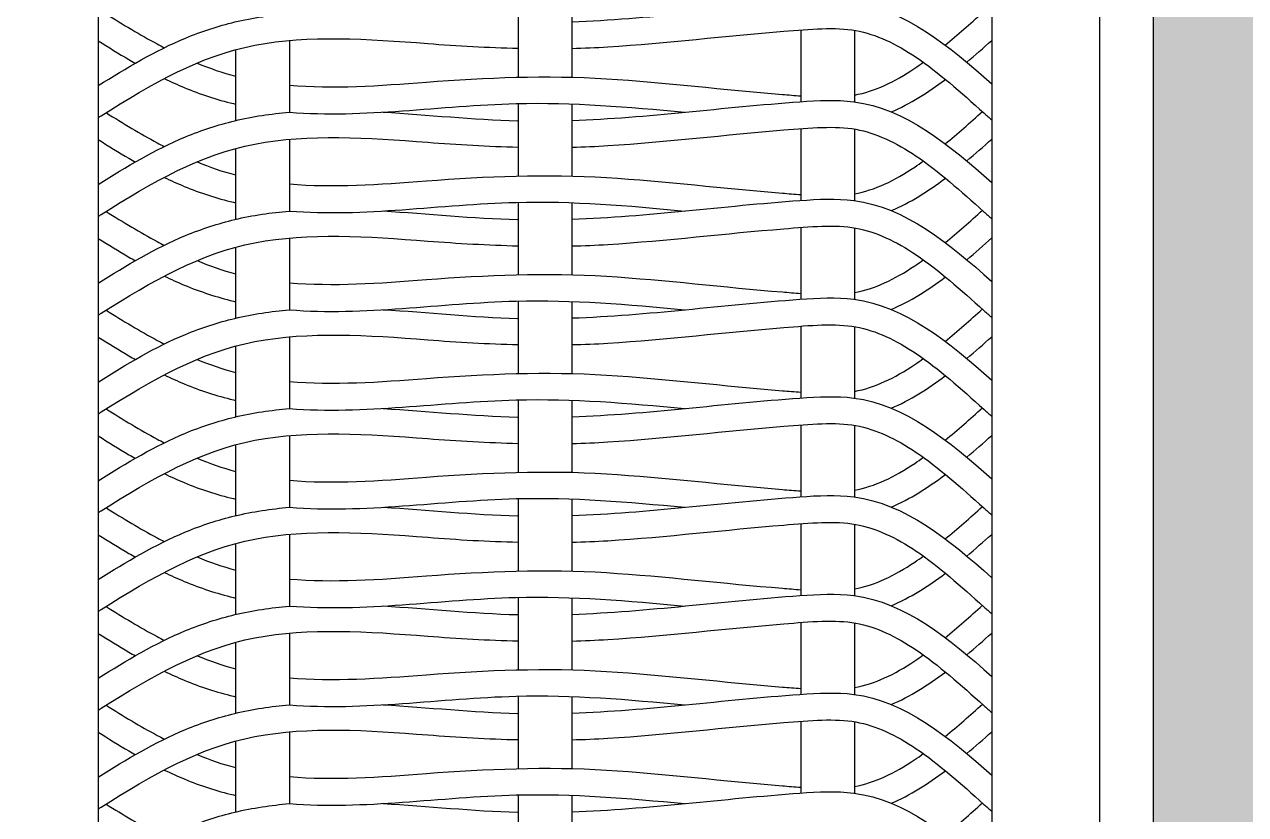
# Model space of a CAD drawing. Header units: millimetres. Extents: x 3409 to 3822, y 896 to 1108.
# Drawn here: x 3715.215 to 3716.35, y 1038.207 to 1038.941 of the extents above; entities that cross this region are included whole.
import ezdxf

# ---------------------------------------------------------------- set-up
doc = ezdxf.new("R2010")
doc.units = ezdxf.units.MM
doc.layers.add('a-epipla', color=8, linetype='Continuous')
doc.layers.add('toixoi_provolh', color=150, linetype='Continuous')

msp = doc.modelspace()

# ---------------------------------------------------------------- hatches: boundary and pattern name
at = {"layer": 'toixoi_provolh', "true_color": 0xa7a8aa}
h = msp.add_hatch(color=253, dxfattribs=at)
h.dxf.hatch_style = 1
h.paths.add_polyline_path([(3716.2639, 1040.6405), (3713.2639, 1040.6405), (3713.2639, 1040.2405), (3716.2639, 1040.2405)])
h.paths.add_polyline_path([(3713.2639, 1040.6405), (3712.8639, 1040.6405), (3712.8639, 1037.6405), (3713.2639, 1037.6405)])
h.paths.add_polyline_path([(3719.6639, 1040.6405), (3716.6639, 1040.6405), (3716.6639, 1040.2405), (3719.6639, 1040.2405)])
h.paths.add_polyline_path([(3716.6639, 1040.6405), (3716.2639, 1040.6405), (3716.2639, 1040.2405), (3716.2639, 1037.6405), (3716.6639, 1037.6405)])
h.paths.add_polyline_path([(3723.0639, 1040.6405), (3720.0639, 1040.6405), (3720.0639, 1040.2405), (3723.0639, 1040.2405)])
h.paths.add_polyline_path([(3720.0639, 1040.6405), (3719.6639, 1040.6405), (3719.6639, 1040.2405), (3719.6639, 1037.6405), (3720.0639, 1037.6405)])
h.paths.add_polyline_path([(3723.4639, 1040.6405), (3723.0639, 1040.6405), (3723.0639, 1040.2405), (3723.0639, 1037.6405), (3723.4639, 1037.6405)])

# ---------------------------------------------------------------- linework, layer by layer
at = {"layer": 'a-epipla'}
for p, q in [((3716.2139, 1040.1905), (3716.2139, 1037.6905)), ((3715.2839, 1040.0905), (3715.2839, 1037.6405)), ((3716.1139, 1040.0905), (3716.1139, 1037.6405)), ((3715.6739, 1038.9588), (3715.6739, 1038.8915)), ((3715.7239, 1038.9584), (3715.7239, 1038.8915)), ((3715.4614, 1038.9256), (3715.4614, 1038.859)), ((3715.9364, 1038.9355), (3715.9364, 1038.8688)), ((3715.9864, 1038.9351), (3715.9864, 1038.8687)), ((3715.4114, 1038.9171), (3715.4114, 1038.8512)), ((3715.6739, 1038.8671), (3715.6739, 1038.7997)), ((3715.7239, 1038.8667), (3715.7239, 1038.7997)), ((3715.9364, 1038.8438), (3715.9364, 1038.777)), ((3715.9864, 1038.8434), (3715.9864, 1038.7769)), ((3715.4114, 1038.8253), (3715.4114, 1038.7595)), ((3715.4614, 1038.8339), (3715.4614, 1038.7672)), ((3715.6739, 1038.7753), (3715.6739, 1038.708)), ((3715.7239, 1038.7749), (3715.7239, 1038.708)), ((3715.9364, 1038.752), (3715.9364, 1038.6853)), ((3715.9864, 1038.7516), (3715.9864, 1038.6852)), ((3715.4114, 1038.7336), (3715.4114, 1038.6677)), ((3715.4614, 1038.7421), (3715.4614, 1038.6755)), ((3715.6739, 1038.6836), (3715.6739, 1038.6162)), ((3715.7239, 1038.6832), (3715.7239, 1038.6163)), ((3715.9364, 1038.6603), (3715.9364, 1038.5936)), ((3715.9864, 1038.6599), (3715.9864, 1038.5934)), ((3715.4114, 1038.6418), (3715.4114, 1038.576)), ((3715.4614, 1038.6504), (3715.4614, 1038.5838)), ((3715.6739, 1038.5919), (3715.6739, 1038.5245)), ((3715.7239, 1038.5914), (3715.7239, 1038.5245)), ((3715.9364, 1038.5685), (3715.9364, 1038.5018)), ((3715.9864, 1038.5681), (3715.9864, 1038.5017)), ((3715.4614, 1038.5586), (3715.4614, 1038.492)), ((3715.4114, 1038.5501), (3715.4114, 1038.4842)), ((3715.6739, 1038.5001), (3715.6739, 1038.4328)), ((3715.7239, 1038.4997), (3715.7239, 1038.4328)), ((3715.9364, 1038.4768), (3715.9364, 1038.4101)), ((3715.9864, 1038.4764), (3715.9864, 1038.4099)), ((3715.4614, 1038.4669), (3715.4614, 1038.4003)), ((3715.4114, 1038.4583), (3715.4114, 1038.3925)), ((3715.6739, 1038.4084), (3715.6739, 1038.341)), ((3715.7239, 1038.408), (3715.7239, 1038.341)), ((3715.9364, 1038.385), (3715.9364, 1038.3183)), ((3715.9864, 1038.3846), (3715.9864, 1038.3182)), ((3715.4614, 1038.3751), (3715.4614, 1038.3085)), ((3715.4114, 1038.3666), (3715.4114, 1038.3007)), ((3715.6739, 1038.3166), (3715.6739, 1038.2493)), ((3715.7239, 1038.3162), (3715.7239, 1038.2493)), ((3715.9364, 1038.2933), (3715.9364, 1038.2266)), ((3715.9864, 1038.2929), (3715.9864, 1038.2264)), ((3715.4614, 1038.2834), (3715.4614, 1038.2168)), ((3715.4114, 1038.2749), (3715.4114, 1038.209)), ((3715.6739, 1038.2249), (3715.6739, 1038.1575)), ((3715.7239, 1038.2245), (3715.7239, 1038.1575))]:
    msp.add_line(p, q, dxfattribs=at)
for points, knots in [([(3715.7239, 1038.9431), (3715.7944, 1038.9455), (3715.8804, 1038.9577), (3716.0203, 1038.9654), (3716.0742, 1038.9207), (3716.1139, 1038.8853)], [0.4662693, 0.4662693, 0.4662693, 0.4662693, 0.6786549, 0.7286549, 0.877812, 0.877812, 0.877812, 0.877812]), ([(3715.2839, 1038.8837), (3715.3101, 1038.9001), (3715.3503, 1038.9244), (3715.4117, 1038.9445), (3715.4444, 1038.9493), (3715.4614, 1038.9507)], [0.0125232, 0.0125232, 0.0125232, 0.0125232, 0.1049264, 0.1530593, 0.2047826, 0.2047826, 0.2047826, 0.2047826]), ([(3715.2911, 1038.9504), (3715.307, 1038.9403), (3715.3228, 1038.9309), (3715.3386, 1038.9224), (3715.3408, 1038.9212), (3715.343, 1038.92), (3715.3451, 1038.9189)], [0.00678697, 0.00678697, 0.00678697, 0.00678697, 0.06344334, 0.06344334, 0.06344334, 0.07121295, 0.07121295, 0.07121295, 0.07121295]), ([(3715.7239, 1038.9183), (3715.7351, 1038.9186), (3715.7462, 1038.919), (3715.8124, 1038.9232), (3715.8664, 1038.9299), (3715.945, 1038.9362), (3715.9687, 1038.9383), (3716.0064, 1038.9314), (3716.0249, 1038.9227), (3716.0643, 1038.8961), (3716.0851, 1038.8776), (3716.1066, 1038.8583), (3716.109, 1038.8562), (3716.1114, 1038.854), (3716.1139, 1038.8518)], [0.4655013, 0.4655013, 0.4655013, 0.4655013, 0.498274, 0.498274, 0.6616991, 0.6616991, 0.7352337, 0.7352337, 0.8087683, 0.8087683, 0.8895351, 0.8895351, 0.8895351, 0.8986667, 0.8986667, 0.8986667, 0.8986667]), ([(3715.2839, 1038.8541), (3715.2848, 1038.8547), (3715.2857, 1038.8553), (3715.2866, 1038.8558), (3715.334, 1038.8858), (3715.3792, 1038.9117), (3715.4796, 1038.9308), (3715.5337, 1038.9272), (3715.6176, 1038.9207), (3715.6457, 1038.9191), (3715.6739, 1038.9184)], [-0.0032083, -0.0032083, -0.0032083, -0.0032083, 0, 0, 0, 0.1674245, 0.1674245, 0.3348489, 0.3348489, 0.4168796, 0.4168796, 0.4168796, 0.4168796]), ([(3715.2839, 1038.9253), (3715.2933, 1038.9194), (3715.3028, 1038.9135), (3715.3124, 1038.9079), (3715.3144, 1038.9068), (3715.3163, 1038.9056), (3715.3183, 1038.9045)], [0.01406967, 0.01406967, 0.01406967, 0.01406967, 0.04740122, 0.04740122, 0.04740122, 0.05413463, 0.05413463, 0.05413463, 0.05413463]), ([(3715.9864, 1038.875), (3716.0052, 1038.8784), (3716.0236, 1038.8872), (3716.045, 1038.9016), (3716.0476, 1038.9035), (3716.0503, 1038.9054)], [0.73539871, 0.73539871, 0.73539871, 0.73539871, 0.80876826, 0.80876826, 0.81911219, 0.81911219, 0.81911219, 0.81911219]), ([(3715.4614, 1038.8841), (3715.5019, 1038.8806), (3715.5446, 1038.8836), (3715.6436, 1038.8912), (3715.7008, 1038.8936), (3715.8111, 1038.8867), (3715.8651, 1038.8799), (3715.9251, 1038.8751), (3715.9308, 1038.8746), (3715.9364, 1038.8742)], [0.2038605, 0.2038605, 0.2038605, 0.2038605, 0.3348489, 0.3348489, 0.498274, 0.498274, 0.6616991, 0.6616991, 0.6790294, 0.6790294, 0.6790294, 0.6790294]), ([(3715.3452, 1038.8902), (3715.3513, 1038.8873), (3715.372, 1038.8779), (3715.3945, 1038.8705), (3715.4107, 1038.8667), (3715.4114, 1038.8666)], [0.08463791, 0.08463791, 0.08463791, 0.08463791, 0.10492637, 0.15305927, 0.15507122, 0.15507122, 0.15507122, 0.15507122]), ([(3715.4614, 1038.859), (3715.5305, 1038.8534), (3715.6556, 1038.8742), (3715.7763, 1038.864), (3715.8285, 1038.859)], [0.2060573, 0.2060573, 0.2060573, 0.2060573, 0.4155593, 0.5729024, 0.5729024, 0.5729024, 0.5729024]), ([(3715.7239, 1038.8514), (3715.7944, 1038.8538), (3715.8804, 1038.866), (3716.0203, 1038.8736), (3716.0742, 1038.829), (3716.1139, 1038.7936)], [0.4662693, 0.4662693, 0.4662693, 0.4662693, 0.6786549, 0.7286549, 0.877812, 0.877812, 0.877812, 0.877812]), ([(3715.2839, 1038.7919), (3715.3101, 1038.8084), (3715.3503, 1038.8327), (3715.4117, 1038.8527), (3715.4444, 1038.8576), (3715.4614, 1038.859)], [0.0125232, 0.0125232, 0.0125232, 0.0125232, 0.1049264, 0.1530593, 0.2047826, 0.2047826, 0.2047826, 0.2047826]), ([(3715.2911, 1038.8586), (3715.307, 1038.8486), (3715.3228, 1038.8391), (3715.3386, 1038.8306), (3715.3408, 1038.8294), (3715.343, 1038.8283), (3715.3451, 1038.8272)], [0.00678697, 0.00678697, 0.00678697, 0.00678697, 0.06344334, 0.06344334, 0.06344334, 0.07121295, 0.07121295, 0.07121295, 0.07121295]), ([(3715.5485, 1038.8591), (3715.59, 1038.8567), (3715.6321, 1038.8521), (3715.6737, 1038.851), (3715.6739, 1038.851)], [0.2917847, 0.2917847, 0.2917847, 0.2917847, 0.4155593, 0.4161946, 0.4161946, 0.4161946, 0.4161946]), ([(3715.7239, 1038.8266), (3715.7351, 1038.8268), (3715.7462, 1038.8273), (3715.8124, 1038.8314), (3715.8664, 1038.8381), (3715.945, 1038.8445), (3715.9687, 1038.8466), (3716.0064, 1038.8397), (3716.0249, 1038.8309), (3716.0643, 1038.8043), (3716.0851, 1038.7858), (3716.1066, 1038.7666), (3716.109, 1038.7644), (3716.1114, 1038.7622), (3716.1139, 1038.76)], [0.4655013, 0.4655013, 0.4655013, 0.4655013, 0.498274, 0.498274, 0.6616991, 0.6616991, 0.7352337, 0.7352337, 0.8087683, 0.8087683, 0.8895351, 0.8895351, 0.8895351, 0.8986667, 0.8986667, 0.8986667, 0.8986667]), ([(3715.2839, 1038.7624), (3715.2848, 1038.7629), (3715.2857, 1038.7635), (3715.2866, 1038.7641), (3715.334, 1038.7941), (3715.3792, 1038.8199), (3715.4796, 1038.839), (3715.5337, 1038.8354), (3715.6176, 1038.829), (3715.6457, 1038.8273), (3715.6739, 1038.8266)], [-0.0032083, -0.0032083, -0.0032083, -0.0032083, 0, 0, 0, 0.1674245, 0.1674245, 0.3348489, 0.3348489, 0.4168796, 0.4168796, 0.4168796, 0.4168796]), ([(3715.2839, 1038.8336), (3715.2933, 1038.8276), (3715.3028, 1038.8218), (3715.3124, 1038.8162), (3715.3144, 1038.815), (3715.3163, 1038.8139), (3715.3183, 1038.8128)], [0.01406967, 0.01406967, 0.01406967, 0.01406967, 0.04740122, 0.04740122, 0.04740122, 0.05413463, 0.05413463, 0.05413463, 0.05413463]), ([(3715.9864, 1038.7832), (3716.0052, 1038.7867), (3716.0236, 1038.7954), (3716.045, 1038.8099), (3716.0476, 1038.8117), (3716.0503, 1038.8136)], [0.73539871, 0.73539871, 0.73539871, 0.73539871, 0.80876826, 0.80876826, 0.81911219, 0.81911219, 0.81911219, 0.81911219]), ([(3715.4614, 1038.7924), (3715.5019, 1038.7889), (3715.5446, 1038.7918), (3715.6436, 1038.7995), (3715.7008, 1038.8018), (3715.8111, 1038.7949), (3715.8651, 1038.7882), (3715.9251, 1038.7834), (3715.9308, 1038.7829), (3715.9364, 1038.7825)], [0.2038605, 0.2038605, 0.2038605, 0.2038605, 0.3348489, 0.3348489, 0.498274, 0.498274, 0.6616991, 0.6616991, 0.6790294, 0.6790294, 0.6790294, 0.6790294]), ([(3715.3452, 1038.7985), (3715.3513, 1038.7955), (3715.372, 1038.7861), (3715.3945, 1038.7788), (3715.4107, 1038.775), (3715.4114, 1038.7748)], [0.08463791, 0.08463791, 0.08463791, 0.08463791, 0.10492637, 0.15305927, 0.15507122, 0.15507122, 0.15507122, 0.15507122]), ([(3715.7239, 1038.7596), (3715.7944, 1038.7621), (3715.8804, 1038.7743), (3716.0203, 1038.7819), (3716.0742, 1038.7372), (3716.1139, 1038.7018)], [0.4662693, 0.4662693, 0.4662693, 0.4662693, 0.6786549, 0.7286549, 0.877812, 0.877812, 0.877812, 0.877812]), ([(3715.2839, 1038.7002), (3715.3101, 1038.7167), (3715.3503, 1038.741), (3715.4117, 1038.761), (3715.4444, 1038.7658), (3715.4614, 1038.7672)], [0.0125232, 0.0125232, 0.0125232, 0.0125232, 0.1049264, 0.1530593, 0.2047826, 0.2047826, 0.2047826, 0.2047826]), ([(3715.2911, 1038.7669), (3715.307, 1038.7569), (3715.3228, 1038.7474), (3715.3386, 1038.7389), (3715.3408, 1038.7377), (3715.343, 1038.7366), (3715.3451, 1038.7354)], [0.00678697, 0.00678697, 0.00678697, 0.00678697, 0.06344334, 0.06344334, 0.06344334, 0.07121295, 0.07121295, 0.07121295, 0.07121295]), ([(3715.4614, 1038.7672), (3715.5305, 1038.7616), (3715.6556, 1038.7824), (3715.7763, 1038.7723), (3715.8285, 1038.7672)], [0.2060573, 0.2060573, 0.2060573, 0.2060573, 0.4155593, 0.5729024, 0.5729024, 0.5729024, 0.5729024]), ([(3715.5485, 1038.7673), (3715.59, 1038.7649), (3715.6321, 1038.7603), (3715.6737, 1038.7593), (3715.6739, 1038.7593)], [0.2917847, 0.2917847, 0.2917847, 0.2917847, 0.4155593, 0.4161946, 0.4161946, 0.4161946, 0.4161946]), ([(3715.2839, 1038.6706), (3715.2848, 1038.6712), (3715.2857, 1038.6718), (3715.2866, 1038.6723), (3715.334, 1038.7023), (3715.3792, 1038.7282), (3715.4796, 1038.7473), (3715.5337, 1038.7437), (3715.6176, 1038.7372), (3715.6457, 1038.7356), (3715.6739, 1038.7349)], [-0.0032083, -0.0032083, -0.0032083, -0.0032083, 0, 0, 0, 0.1674245, 0.1674245, 0.3348489, 0.3348489, 0.4168796, 0.4168796, 0.4168796, 0.4168796]), ([(3715.7239, 1038.7348), (3715.7351, 1038.7351), (3715.7462, 1038.7355), (3715.8124, 1038.7397), (3715.8664, 1038.7464), (3715.945, 1038.7527), (3715.9687, 1038.7549), (3716.0064, 1038.748), (3716.0249, 1038.7392), (3716.0643, 1038.7126), (3716.0851, 1038.6941), (3716.1066, 1038.6748), (3716.109, 1038.6727), (3716.1114, 1038.6705), (3716.1139, 1038.6683)], [0.4655013, 0.4655013, 0.4655013, 0.4655013, 0.498274, 0.498274, 0.6616991, 0.6616991, 0.7352337, 0.7352337, 0.8087683, 0.8087683, 0.8895351, 0.8895351, 0.8895351, 0.8986667, 0.8986667, 0.8986667, 0.8986667]), ([(3715.2839, 1038.7418), (3715.2933, 1038.7359), (3715.3028, 1038.73), (3715.3124, 1038.7244), (3715.3144, 1038.7233), (3715.3163, 1038.7222), (3715.3183, 1038.721)], [0.01406967, 0.01406967, 0.01406967, 0.01406967, 0.04740122, 0.04740122, 0.04740122, 0.05413463, 0.05413463, 0.05413463, 0.05413463]), ([(3715.9864, 1038.6915), (3716.0052, 1038.6949), (3716.0236, 1038.7037), (3716.045, 1038.7181), (3716.0476, 1038.72), (3716.0503, 1038.7219)], [0.73539871, 0.73539871, 0.73539871, 0.73539871, 0.80876826, 0.80876826, 0.81911219, 0.81911219, 0.81911219, 0.81911219]), ([(3715.4614, 1038.7006), (3715.5019, 1038.6972), (3715.5446, 1038.7001), (3715.6436, 1038.7078), (3715.7008, 1038.7101), (3715.8111, 1038.7032), (3715.8651, 1038.6964), (3715.9251, 1038.6916), (3715.9308, 1038.6911), (3715.9364, 1038.6907)], [0.2038605, 0.2038605, 0.2038605, 0.2038605, 0.3348489, 0.3348489, 0.498274, 0.498274, 0.6616991, 0.6616991, 0.6790294, 0.6790294, 0.6790294, 0.6790294]), ([(3715.3452, 1038.7068), (3715.3513, 1038.7038), (3715.372, 1038.6944), (3715.3945, 1038.6871), (3715.4107, 1038.6832), (3715.4114, 1038.6831)], [0.08463791, 0.08463791, 0.08463791, 0.08463791, 0.10492637, 0.15305927, 0.15507122, 0.15507122, 0.15507122, 0.15507122]), ([(3715.7239, 1038.6679), (3715.7944, 1038.6703), (3715.8804, 1038.6825), (3716.0203, 1038.6901), (3716.0742, 1038.6455), (3716.1139, 1038.6101)], [0.4662693, 0.4662693, 0.4662693, 0.4662693, 0.6786549, 0.7286549, 0.877812, 0.877812, 0.877812, 0.877812]), ([(3715.4614, 1038.6755), (3715.5305, 1038.6699), (3715.6556, 1038.6907), (3715.7763, 1038.6805), (3715.8285, 1038.6755)], [0.2060573, 0.2060573, 0.2060573, 0.2060573, 0.4155593, 0.5729024, 0.5729024, 0.5729024, 0.5729024]), ([(3715.5485, 1038.6756), (3715.59, 1038.6732), (3715.6321, 1038.6686), (3715.6737, 1038.6675), (3715.6739, 1038.6675)], [0.2917847, 0.2917847, 0.2917847, 0.2917847, 0.4155593, 0.4161946, 0.4161946, 0.4161946, 0.4161946]), ([(3715.2839, 1038.6084), (3715.3101, 1038.6249), (3715.3503, 1038.6492), (3715.4117, 1038.6692), (3715.4444, 1038.6741), (3715.4614, 1038.6755)], [0.0125232, 0.0125232, 0.0125232, 0.0125232, 0.1049264, 0.1530593, 0.2047826, 0.2047826, 0.2047826, 0.2047826]), ([(3715.2911, 1038.6751), (3715.307, 1038.6651), (3715.3228, 1038.6556), (3715.3386, 1038.6471), (3715.3408, 1038.646), (3715.343, 1038.6448), (3715.3451, 1038.6437)], [0.00678697, 0.00678697, 0.00678697, 0.00678697, 0.06344334, 0.06344334, 0.06344334, 0.07121295, 0.07121295, 0.07121295, 0.07121295]), ([(3715.2839, 1038.5789), (3715.2848, 1038.5794), (3715.2857, 1038.58), (3715.2866, 1038.5806), (3715.334, 1038.6106), (3715.3792, 1038.6364), (3715.4796, 1038.6555), (3715.5337, 1038.652), (3715.6176, 1038.6455), (3715.6457, 1038.6438), (3715.6739, 1038.6431)], [-0.0032083, -0.0032083, -0.0032083, -0.0032083, 0, 0, 0, 0.1674245, 0.1674245, 0.3348489, 0.3348489, 0.4168796, 0.4168796, 0.4168796, 0.4168796]), ([(3715.7239, 1038.6431), (3715.7351, 1038.6433), (3715.7462, 1038.6438), (3715.8124, 1038.6479), (3715.8664, 1038.6547), (3715.945, 1038.661), (3715.9687, 1038.6631), (3716.0064, 1038.6562), (3716.0249, 1038.6474), (3716.0643, 1038.6209), (3716.0851, 1038.6024), (3716.1066, 1038.5831), (3716.109, 1038.5809), (3716.1114, 1038.5787), (3716.1139, 1038.5765)], [0.4655013, 0.4655013, 0.4655013, 0.4655013, 0.498274, 0.498274, 0.6616991, 0.6616991, 0.7352337, 0.7352337, 0.8087683, 0.8087683, 0.8895351, 0.8895351, 0.8895351, 0.8986667, 0.8986667, 0.8986667, 0.8986667]), ([(3715.2839, 1038.6501), (3715.2933, 1038.6442), (3715.3028, 1038.6383), (3715.3124, 1038.6327), (3715.3144, 1038.6315), (3715.3163, 1038.6304), (3715.3183, 1038.6293)], [0.01406967, 0.01406967, 0.01406967, 0.01406967, 0.04740122, 0.04740122, 0.04740122, 0.05413463, 0.05413463, 0.05413463, 0.05413463]), ([(3715.9864, 1038.5997), (3716.0052, 1038.6032), (3716.0236, 1038.612), (3716.045, 1038.6264), (3716.0476, 1038.6282), (3716.0503, 1038.6302)], [0.73539871, 0.73539871, 0.73539871, 0.73539871, 0.80876826, 0.80876826, 0.81911219, 0.81911219, 0.81911219, 0.81911219]), ([(3715.3452, 1038.615), (3715.3513, 1038.6121), (3715.372, 1038.6026), (3715.3945, 1038.5953), (3715.4107, 1038.5915), (3715.4114, 1038.5913)], [0.08463791, 0.08463791, 0.08463791, 0.08463791, 0.10492637, 0.15305927, 0.15507122, 0.15507122, 0.15507122, 0.15507122]), ([(3715.4614, 1038.6089), (3715.5019, 1038.6054), (3715.5446, 1038.6083), (3715.6436, 1038.616), (3715.7008, 1038.6183), (3715.8111, 1038.6114), (3715.8651, 1038.6047), (3715.9251, 1038.5999), (3715.9308, 1038.5994), (3715.9364, 1038.599)], [0.2038605, 0.2038605, 0.2038605, 0.2038605, 0.3348489, 0.3348489, 0.498274, 0.498274, 0.6616991, 0.6616991, 0.6790294, 0.6790294, 0.6790294, 0.6790294]), ([(3715.4614, 1038.5838), (3715.5305, 1038.5782), (3715.6556, 1038.5989), (3715.7763, 1038.5888), (3715.8285, 1038.5837)], [0.2060573, 0.2060573, 0.2060573, 0.2060573, 0.4155593, 0.5729024, 0.5729024, 0.5729024, 0.5729024]), ([(3715.7239, 1038.5761), (3715.7944, 1038.5786), (3715.8804, 1038.5908), (3716.0203, 1038.5984), (3716.0742, 1038.5538), (3716.1139, 1038.5184)], [0.4662693, 0.4662693, 0.4662693, 0.4662693, 0.6786549, 0.7286549, 0.877812, 0.877812, 0.877812, 0.877812]), ([(3715.2839, 1038.5167), (3715.3101, 1038.5332), (3715.3503, 1038.5575), (3715.4117, 1038.5775), (3715.4444, 1038.5823), (3715.4614, 1038.5838)], [0.0125232, 0.0125232, 0.0125232, 0.0125232, 0.1049264, 0.1530593, 0.2047826, 0.2047826, 0.2047826, 0.2047826]), ([(3715.2911, 1038.5834), (3715.307, 1038.5734), (3715.3228, 1038.5639), (3715.3386, 1038.5554), (3715.3408, 1038.5542), (3715.343, 1038.5531), (3715.3451, 1038.5519)], [0.00678697, 0.00678697, 0.00678697, 0.00678697, 0.06344334, 0.06344334, 0.06344334, 0.07121295, 0.07121295, 0.07121295, 0.07121295]), ([(3715.5485, 1038.5838), (3715.59, 1038.5814), (3715.6321, 1038.5768), (3715.6737, 1038.5758), (3715.6739, 1038.5758)], [0.2917847, 0.2917847, 0.2917847, 0.2917847, 0.4155593, 0.4161946, 0.4161946, 0.4161946, 0.4161946]), ([(3715.2839, 1038.4871), (3715.2848, 1038.4877), (3715.2857, 1038.4883), (3715.2866, 1038.4889), (3715.334, 1038.5188), (3715.3792, 1038.5447), (3715.4796, 1038.5638), (3715.5337, 1038.5602), (3715.6176, 1038.5537), (3715.6457, 1038.5521), (3715.6739, 1038.5514)], [-0.0032083, -0.0032083, -0.0032083, -0.0032083, 0, 0, 0, 0.1674245, 0.1674245, 0.3348489, 0.3348489, 0.4168796, 0.4168796, 0.4168796, 0.4168796]), ([(3715.7239, 1038.5513), (3715.7351, 1038.5516), (3715.7462, 1038.552), (3715.8124, 1038.5562), (3715.8664, 1038.5629), (3715.945, 1038.5693), (3715.9687, 1038.5714), (3716.0064, 1038.5645), (3716.0249, 1038.5557), (3716.0643, 1038.5291), (3716.0851, 1038.5106), (3716.1066, 1038.4914), (3716.109, 1038.4892), (3716.1114, 1038.487), (3716.1139, 1038.4848)], [0.4655013, 0.4655013, 0.4655013, 0.4655013, 0.498274, 0.498274, 0.6616991, 0.6616991, 0.7352337, 0.7352337, 0.8087683, 0.8087683, 0.8895351, 0.8895351, 0.8895351, 0.8986667, 0.8986667, 0.8986667, 0.8986667]), ([(3715.2839, 1038.5583), (3715.2933, 1038.5524), (3715.3028, 1038.5466), (3715.3124, 1038.5409), (3715.3144, 1038.5398), (3715.3163, 1038.5387), (3715.3183, 1038.5376)], [0.01406967, 0.01406967, 0.01406967, 0.01406967, 0.04740122, 0.04740122, 0.04740122, 0.05413463, 0.05413463, 0.05413463, 0.05413463]), ([(3715.9864, 1038.508), (3716.0052, 1038.5114), (3716.0236, 1038.5202), (3716.045, 1038.5346), (3716.0476, 1038.5365), (3716.0503, 1038.5384)], [0.73539871, 0.73539871, 0.73539871, 0.73539871, 0.80876826, 0.80876826, 0.81911219, 0.81911219, 0.81911219, 0.81911219]), ([(3715.3452, 1038.5233), (3715.3513, 1038.5203), (3715.372, 1038.5109), (3715.3945, 1038.5036), (3715.4107, 1038.4998), (3715.4114, 1038.4996)], [0.08463791, 0.08463791, 0.08463791, 0.08463791, 0.10492637, 0.15305927, 0.15507122, 0.15507122, 0.15507122, 0.15507122]), ([(3715.4614, 1038.5171), (3715.5019, 1038.5137), (3715.5446, 1038.5166), (3715.6436, 1038.5243), (3715.7008, 1038.5266), (3715.8111, 1038.5197), (3715.8651, 1038.513), (3715.9251, 1038.5081), (3715.9308, 1038.5077), (3715.9364, 1038.5072)], [0.2038605, 0.2038605, 0.2038605, 0.2038605, 0.3348489, 0.3348489, 0.498274, 0.498274, 0.6616991, 0.6616991, 0.6790294, 0.6790294, 0.6790294, 0.6790294]), ([(3715.4614, 1038.492), (3715.5305, 1038.4864), (3715.6556, 1038.5072), (3715.7763, 1038.4971), (3715.8285, 1038.492)], [0.2060573, 0.2060573, 0.2060573, 0.2060573, 0.4155593, 0.5729024, 0.5729024, 0.5729024, 0.5729024]), ([(3715.7239, 1038.4844), (3715.7944, 1038.4868), (3715.8804, 1038.499), (3716.0203, 1038.5066), (3716.0742, 1038.462), (3716.1139, 1038.4266)], [0.4662693, 0.4662693, 0.4662693, 0.4662693, 0.6786549, 0.7286549, 0.877812, 0.877812, 0.877812, 0.877812]), ([(3715.2839, 1038.425), (3715.3101, 1038.4414), (3715.3503, 1038.4657), (3715.4117, 1038.4857), (3715.4444, 1038.4906), (3715.4614, 1038.492)], [0.0125232, 0.0125232, 0.0125232, 0.0125232, 0.1049264, 0.1530593, 0.2047826, 0.2047826, 0.2047826, 0.2047826]), ([(3715.2911, 1038.4917), (3715.307, 1038.4816), (3715.3228, 1038.4721), (3715.3386, 1038.4636), (3715.3408, 1038.4625), (3715.343, 1038.4613), (3715.3451, 1038.4602)], [0.00678697, 0.00678697, 0.00678697, 0.00678697, 0.06344334, 0.06344334, 0.06344334, 0.07121295, 0.07121295, 0.07121295, 0.07121295]), ([(3715.5485, 1038.4921), (3715.59, 1038.4897), (3715.6321, 1038.4851), (3715.6737, 1038.4841), (3715.6739, 1038.4841)], [0.2917847, 0.2917847, 0.2917847, 0.2917847, 0.4155593, 0.4161946, 0.4161946, 0.4161946, 0.4161946]), ([(3715.2839, 1038.3954), (3715.2848, 1038.396), (3715.2857, 1038.3965), (3715.2866, 1038.3971), (3715.334, 1038.4271), (3715.3792, 1038.453), (3715.4796, 1038.4721), (3715.5337, 1038.4685), (3715.6176, 1038.462), (3715.6457, 1038.4603), (3715.6739, 1038.4597)], [-0.0032083, -0.0032083, -0.0032083, -0.0032083, 0, 0, 0, 0.1674245, 0.1674245, 0.3348489, 0.3348489, 0.4168796, 0.4168796, 0.4168796, 0.4168796]), ([(3715.7239, 1038.4596), (3715.7351, 1038.4598), (3715.7462, 1038.4603), (3715.8124, 1038.4644), (3715.8664, 1038.4712), (3715.945, 1038.4775), (3715.9687, 1038.4796), (3716.0064, 1038.4727), (3716.0249, 1038.464), (3716.0643, 1038.4374), (3716.0851, 1038.4189), (3716.1066, 1038.3996), (3716.109, 1038.3974), (3716.1114, 1038.3953), (3716.1139, 1038.3931)], [0.4655013, 0.4655013, 0.4655013, 0.4655013, 0.498274, 0.498274, 0.6616991, 0.6616991, 0.7352337, 0.7352337, 0.8087683, 0.8087683, 0.8895351, 0.8895351, 0.8895351, 0.8986667, 0.8986667, 0.8986667, 0.8986667]), ([(3715.2839, 1038.4666), (3715.2933, 1038.4607), (3715.3028, 1038.4548), (3715.3124, 1038.4492), (3715.3144, 1038.4481), (3715.3163, 1038.4469), (3715.3183, 1038.4458)], [0.01406967, 0.01406967, 0.01406967, 0.01406967, 0.04740122, 0.04740122, 0.04740122, 0.05413463, 0.05413463, 0.05413463, 0.05413463]), ([(3715.9864, 1038.4162), (3716.0052, 1038.4197), (3716.0236, 1038.4285), (3716.045, 1038.4429), (3716.0476, 1038.4447), (3716.0503, 1038.4467)], [0.73539871, 0.73539871, 0.73539871, 0.73539871, 0.80876826, 0.80876826, 0.81911219, 0.81911219, 0.81911219, 0.81911219]), ([(3715.3452, 1038.4315), (3715.3513, 1038.4286), (3715.372, 1038.4192), (3715.3945, 1038.4118), (3715.4107, 1038.408), (3715.4114, 1038.4079)], [0.08463791, 0.08463791, 0.08463791, 0.08463791, 0.10492637, 0.15305927, 0.15507122, 0.15507122, 0.15507122, 0.15507122]), ([(3715.4614, 1038.4254), (3715.5019, 1038.4219), (3715.5446, 1038.4249), (3715.6436, 1038.4325), (3715.7008, 1038.4348), (3715.8111, 1038.4279), (3715.8651, 1038.4212), (3715.9251, 1038.4164), (3715.9308, 1038.4159), (3715.9364, 1038.4155)], [0.2038605, 0.2038605, 0.2038605, 0.2038605, 0.3348489, 0.3348489, 0.498274, 0.498274, 0.6616991, 0.6616991, 0.6790294, 0.6790294, 0.6790294, 0.6790294]), ([(3715.4614, 1038.4003), (3715.5305, 1038.3947), (3715.6556, 1038.4154), (3715.7763, 1038.4053), (3715.8285, 1038.4003)], [0.2060573, 0.2060573, 0.2060573, 0.2060573, 0.4155593, 0.5729024, 0.5729024, 0.5729024, 0.5729024]), ([(3715.7239, 1038.3926), (3715.7944, 1038.3951), (3715.8804, 1038.4073), (3716.0203, 1038.4149), (3716.0742, 1038.3703), (3716.1139, 1038.3349)], [0.4662693, 0.4662693, 0.4662693, 0.4662693, 0.6786549, 0.7286549, 0.877812, 0.877812, 0.877812, 0.877812]), ([(3715.2839, 1038.3332), (3715.3101, 1038.3497), (3715.3503, 1038.374), (3715.4117, 1038.394), (3715.4444, 1038.3988), (3715.4614, 1038.4003)], [0.0125232, 0.0125232, 0.0125232, 0.0125232, 0.1049264, 0.1530593, 0.2047826, 0.2047826, 0.2047826, 0.2047826]), ([(3715.2911, 1038.3999), (3715.307, 1038.3899), (3715.3228, 1038.3804), (3715.3386, 1038.3719), (3715.3408, 1038.3707), (3715.343, 1038.3696), (3715.3451, 1038.3685)], [0.00678697, 0.00678697, 0.00678697, 0.00678697, 0.06344334, 0.06344334, 0.06344334, 0.07121295, 0.07121295, 0.07121295, 0.07121295]), ([(3715.5485, 1038.4004), (3715.59, 1038.398), (3715.6321, 1038.3934), (3715.6737, 1038.3923), (3715.6739, 1038.3923)], [0.2917847, 0.2917847, 0.2917847, 0.2917847, 0.4155593, 0.4161946, 0.4161946, 0.4161946, 0.4161946]), ([(3715.7239, 1038.3678), (3715.7351, 1038.3681), (3715.7462, 1038.3686), (3715.8124, 1038.3727), (3715.8664, 1038.3794), (3715.945, 1038.3858), (3715.9687, 1038.3879), (3716.0064, 1038.381), (3716.0249, 1038.3722), (3716.0643, 1038.3456), (3716.0851, 1038.3271), (3716.1066, 1038.3079), (3716.109, 1038.3057), (3716.1114, 1038.3035), (3716.1139, 1038.3013)], [0.4655013, 0.4655013, 0.4655013, 0.4655013, 0.498274, 0.498274, 0.6616991, 0.6616991, 0.7352337, 0.7352337, 0.8087683, 0.8087683, 0.8895351, 0.8895351, 0.8895351, 0.8986667, 0.8986667, 0.8986667, 0.8986667]), ([(3715.2839, 1038.3036), (3715.2848, 1038.3042), (3715.2857, 1038.3048), (3715.2866, 1038.3054), (3715.334, 1038.3353), (3715.3792, 1038.3612), (3715.4796, 1038.3803), (3715.5337, 1038.3767), (3715.6176, 1038.3702), (3715.6457, 1038.3686), (3715.6739, 1038.3679)], [-0.0032083, -0.0032083, -0.0032083, -0.0032083, 0, 0, 0, 0.1674245, 0.1674245, 0.3348489, 0.3348489, 0.4168796, 0.4168796, 0.4168796, 0.4168796]), ([(3715.2839, 1038.3749), (3715.2933, 1038.3689), (3715.3028, 1038.3631), (3715.3124, 1038.3574), (3715.3144, 1038.3563), (3715.3163, 1038.3552), (3715.3183, 1038.3541)], [0.01406967, 0.01406967, 0.01406967, 0.01406967, 0.04740122, 0.04740122, 0.04740122, 0.05413463, 0.05413463, 0.05413463, 0.05413463]), ([(3715.9864, 1038.3245), (3716.0052, 1038.328), (3716.0236, 1038.3367), (3716.045, 1038.3511), (3716.0476, 1038.353), (3716.0503, 1038.3549)], [0.73539871, 0.73539871, 0.73539871, 0.73539871, 0.80876826, 0.80876826, 0.81911219, 0.81911219, 0.81911219, 0.81911219]), ([(3715.3452, 1038.3398), (3715.3513, 1038.3368), (3715.372, 1038.3274), (3715.3945, 1038.3201), (3715.4107, 1038.3163), (3715.4114, 1038.3161)], [0.08463791, 0.08463791, 0.08463791, 0.08463791, 0.10492637, 0.15305927, 0.15507122, 0.15507122, 0.15507122, 0.15507122]), ([(3715.4614, 1038.3336), (3715.5019, 1038.3302), (3715.5446, 1038.3331), (3715.6436, 1038.3408), (3715.7008, 1038.3431), (3715.8111, 1038.3362), (3715.8651, 1038.3295), (3715.9251, 1038.3246), (3715.9308, 1038.3242), (3715.9364, 1038.3238)], [0.2038605, 0.2038605, 0.2038605, 0.2038605, 0.3348489, 0.3348489, 0.498274, 0.498274, 0.6616991, 0.6616991, 0.6790294, 0.6790294, 0.6790294, 0.6790294]), ([(3715.4614, 1038.3085), (3715.5305, 1038.3029), (3715.6556, 1038.3237), (3715.7763, 1038.3136), (3715.8285, 1038.3085)], [0.2060573, 0.2060573, 0.2060573, 0.2060573, 0.4155593, 0.5729024, 0.5729024, 0.5729024, 0.5729024]), ([(3715.7239, 1038.3009), (3715.7944, 1038.3033), (3715.8804, 1038.3155), (3716.0203, 1038.3232), (3716.0742, 1038.2785), (3716.1139, 1038.2431)], [0.4662693, 0.4662693, 0.4662693, 0.4662693, 0.6786549, 0.7286549, 0.877812, 0.877812, 0.877812, 0.877812]), ([(3715.2839, 1038.2415), (3715.3101, 1038.2579), (3715.3503, 1038.2822), (3715.4117, 1038.3022), (3715.4444, 1038.3071), (3715.4614, 1038.3085)], [0.0125232, 0.0125232, 0.0125232, 0.0125232, 0.1049264, 0.1530593, 0.2047826, 0.2047826, 0.2047826, 0.2047826]), ([(3715.2911, 1038.3082), (3715.307, 1038.2981), (3715.3228, 1038.2886), (3715.3386, 1038.2802), (3715.3408, 1038.279), (3715.343, 1038.2778), (3715.3451, 1038.2767)], [0.00678697, 0.00678697, 0.00678697, 0.00678697, 0.06344334, 0.06344334, 0.06344334, 0.07121295, 0.07121295, 0.07121295, 0.07121295]), ([(3715.5485, 1038.3086), (3715.59, 1038.3062), (3715.6321, 1038.3016), (3715.6737, 1038.3006), (3715.6739, 1038.3006)], [0.2917847, 0.2917847, 0.2917847, 0.2917847, 0.4155593, 0.4161946, 0.4161946, 0.4161946, 0.4161946]), ([(3715.7239, 1038.2761), (3715.7351, 1038.2764), (3715.7462, 1038.2768), (3715.8124, 1038.281), (3715.8664, 1038.2877), (3715.945, 1038.294), (3715.9687, 1038.2961), (3716.0064, 1038.2892), (3716.0249, 1038.2805), (3716.0643, 1038.2539), (3716.0851, 1038.2354), (3716.1066, 1038.2161), (3716.109, 1038.214), (3716.1114, 1038.2118), (3716.1139, 1038.2096)], [0.4655013, 0.4655013, 0.4655013, 0.4655013, 0.498274, 0.498274, 0.6616991, 0.6616991, 0.7352337, 0.7352337, 0.8087683, 0.8087683, 0.8895351, 0.8895351, 0.8895351, 0.8986667, 0.8986667, 0.8986667, 0.8986667]), ([(3715.2839, 1038.2119), (3715.2848, 1038.2125), (3715.2857, 1038.2131), (3715.2866, 1038.2136), (3715.334, 1038.2436), (3715.3792, 1038.2695), (3715.4796, 1038.2886), (3715.5337, 1038.285), (3715.6176, 1038.2785), (3715.6457, 1038.2768), (3715.6739, 1038.2762)], [-0.0032083, -0.0032083, -0.0032083, -0.0032083, 0, 0, 0, 0.1674245, 0.1674245, 0.3348489, 0.3348489, 0.4168796, 0.4168796, 0.4168796, 0.4168796]), ([(3715.2839, 1038.2831), (3715.2933, 1038.2772), (3715.3028, 1038.2713), (3715.3124, 1038.2657), (3715.3144, 1038.2646), (3715.3163, 1038.2634), (3715.3183, 1038.2623)], [0.01406967, 0.01406967, 0.01406967, 0.01406967, 0.04740122, 0.04740122, 0.04740122, 0.05413463, 0.05413463, 0.05413463, 0.05413463]), ([(3715.9864, 1038.2327), (3716.0052, 1038.2362), (3716.0236, 1038.245), (3716.045, 1038.2594), (3716.0476, 1038.2613), (3716.0503, 1038.2632)], [0.73539871, 0.73539871, 0.73539871, 0.73539871, 0.80876826, 0.80876826, 0.81911219, 0.81911219, 0.81911219, 0.81911219]), ([(3715.3452, 1038.248), (3715.3513, 1038.2451), (3715.372, 1038.2357), (3715.3945, 1038.2283), (3715.4107, 1038.2245), (3715.4114, 1038.2244)], [0.08463791, 0.08463791, 0.08463791, 0.08463791, 0.10492637, 0.15305927, 0.15507122, 0.15507122, 0.15507122, 0.15507122]), ([(3715.4614, 1038.2419), (3715.5019, 1038.2384), (3715.5446, 1038.2414), (3715.6436, 1038.249), (3715.7008, 1038.2514), (3715.8111, 1038.2445), (3715.8651, 1038.2377), (3715.9251, 1038.2329), (3715.9308, 1038.2324), (3715.9364, 1038.232)], [0.2038605, 0.2038605, 0.2038605, 0.2038605, 0.3348489, 0.3348489, 0.498274, 0.498274, 0.6616991, 0.6616991, 0.6790294, 0.6790294, 0.6790294, 0.6790294]), ([(3715.4614, 1038.2168), (3715.5305, 1038.2112), (3715.6556, 1038.232), (3715.7763, 1038.2218), (3715.8285, 1038.2168)], [0.2060573, 0.2060573, 0.2060573, 0.2060573, 0.4155593, 0.5729024, 0.5729024, 0.5729024, 0.5729024]), ([(3715.7239, 1038.2092), (3715.7944, 1038.2116), (3715.8804, 1038.2238), (3716.0203, 1038.2314), (3716.0742, 1038.1868), (3716.1139, 1038.1514)], [0.4662693, 0.4662693, 0.4662693, 0.4662693, 0.6786549, 0.7286549, 0.877812, 0.877812, 0.877812, 0.877812]), ([(3715.2839, 1038.1497), (3715.3101, 1038.1662), (3715.3503, 1038.1905), (3715.4117, 1038.2105), (3715.4444, 1038.2153), (3715.4614, 1038.2168)], [0.0125232, 0.0125232, 0.0125232, 0.0125232, 0.1049264, 0.1530593, 0.2047826, 0.2047826, 0.2047826, 0.2047826]), ([(3715.2911, 1038.2164), (3715.307, 1038.2064), (3715.3228, 1038.1969), (3715.3386, 1038.1884), (3715.3408, 1038.1872), (3715.343, 1038.1861), (3715.3451, 1038.185)], [0.00678697, 0.00678697, 0.00678697, 0.00678697, 0.06344334, 0.06344334, 0.06344334, 0.07121295, 0.07121295, 0.07121295, 0.07121295]), ([(3715.5485, 1038.2169), (3715.59, 1038.2145), (3715.6321, 1038.2099), (3715.6737, 1038.2088), (3715.6739, 1038.2088)], [0.2917847, 0.2917847, 0.2917847, 0.2917847, 0.4155593, 0.4161946, 0.4161946, 0.4161946, 0.4161946])]:
    msp.add_open_spline(points, degree=3, knots=knots, dxfattribs=at)
for points in [[(3716.0707, 1038.9214), (3716.0821, 1038.9308), (3716.0936, 1038.941), (3716.1053, 1038.9515)], [(3716.0907, 1038.9055), (3716.0985, 1038.912), (3716.1062, 1038.9188), (3716.1139, 1038.9257)], [(3715.3756, 1038.9046), (3715.3874, 1038.8998), (3715.3993, 1038.8956), (3715.4114, 1038.8924)], [(3716.0205, 1038.8593), (3716.038, 1038.8667), (3716.0547, 1038.8773), (3716.0708, 1038.8895)], [(3716.0707, 1038.8296), (3716.0821, 1038.839), (3716.0936, 1038.8493), (3716.1053, 1038.8597)], [(3716.0907, 1038.8137), (3716.0985, 1038.8203), (3716.1062, 1038.8271), (3716.1139, 1038.8339)], [(3715.3756, 1038.8129), (3715.3874, 1038.808), (3715.3993, 1038.8039), (3715.4114, 1038.8007)], [(3716.0205, 1038.7676), (3716.038, 1038.7749), (3716.0547, 1038.7855), (3716.0708, 1038.7977)], [(3716.0707, 1038.7379), (3716.0821, 1038.7473), (3716.0936, 1038.7575), (3716.1053, 1038.768)], [(3716.0907, 1038.722), (3716.0985, 1038.7285), (3716.1062, 1038.7353), (3716.1139, 1038.7422)], [(3715.3756, 1038.7212), (3715.3874, 1038.7163), (3715.3993, 1038.7121), (3715.4114, 1038.7089)], [(3716.0205, 1038.6758), (3716.038, 1038.6832), (3716.0547, 1038.6938), (3716.0708, 1038.706)], [(3716.0707, 1038.6461), (3716.0821, 1038.6556), (3716.0936, 1038.6658), (3716.1053, 1038.6763)], [(3716.0907, 1038.6302), (3716.0985, 1038.6368), (3716.1062, 1038.6436), (3716.1139, 1038.6504)], [(3715.3756, 1038.6294), (3715.3874, 1038.6245), (3715.3993, 1038.6204), (3715.4114, 1038.6172)], [(3716.0205, 1038.5841), (3716.038, 1038.5915), (3716.0547, 1038.602), (3716.0708, 1038.6143)], [(3716.0707, 1038.5544), (3716.0821, 1038.5638), (3716.0936, 1038.574), (3716.1053, 1038.5845)], [(3716.0907, 1038.5385), (3716.0985, 1038.545), (3716.1062, 1038.5518), (3716.1139, 1038.5587)], [(3715.3756, 1038.5377), (3715.3874, 1038.5328), (3715.3993, 1038.5287), (3715.4114, 1038.5254)], [(3716.0205, 1038.4923), (3716.038, 1038.4997), (3716.0547, 1038.5103), (3716.0708, 1038.5225)], [(3716.0707, 1038.4627), (3716.0821, 1038.4721), (3716.0936, 1038.4823), (3716.1053, 1038.4928)], [(3716.0907, 1038.4467), (3716.0985, 1038.4533), (3716.1062, 1038.4601), (3716.1139, 1038.4669)], [(3715.3756, 1038.4459), (3715.3874, 1038.4411), (3715.3993, 1038.4369), (3715.4114, 1038.4337)], [(3716.0205, 1038.4006), (3716.038, 1038.408), (3716.0547, 1038.4185), (3716.0708, 1038.4308)], [(3716.0707, 1038.3709), (3716.0821, 1038.3803), (3716.0936, 1038.3906), (3716.1053, 1038.401)], [(3716.0907, 1038.355), (3716.0985, 1038.3616), (3716.1062, 1038.3683), (3716.1139, 1038.3752)], [(3715.3756, 1038.3542), (3715.3874, 1038.3493), (3715.3993, 1038.3452), (3715.4114, 1038.3419)], [(3716.0205, 1038.3089), (3716.038, 1038.3162), (3716.0547, 1038.3268), (3716.0708, 1038.339)], [(3716.0707, 1038.2792), (3716.0821, 1038.2886), (3716.0936, 1038.2988), (3716.1053, 1038.3093)], [(3716.0907, 1038.2633), (3716.0985, 1038.2698), (3716.1062, 1038.2766), (3716.1139, 1038.2835)], [(3715.3756, 1038.2624), (3715.3874, 1038.2576), (3715.3993, 1038.2534), (3715.4114, 1038.2502)], [(3716.0205, 1038.2171), (3716.038, 1038.2245), (3716.0547, 1038.2351), (3716.0708, 1038.2473)], [(3716.0707, 1038.1874), (3716.0821, 1038.1968), (3716.0936, 1038.2071), (3716.1053, 1038.2175)]]:
    msp.add_open_spline(points, degree=3, dxfattribs=at)
at = {"layer": 'toixoi_provolh'}
msp.add_line((3716.2639, 1040.6405), (3716.2639, 1037.6405), dxfattribs=at)

doc.saveas('drawing.dxf')
